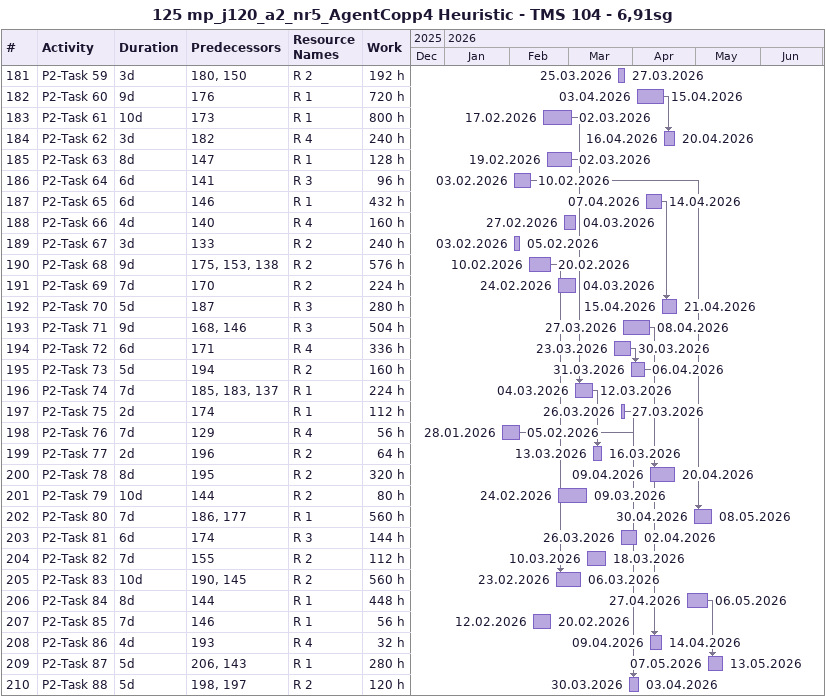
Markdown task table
125 mp_j120_a2_nr5_AgentCopp4 Heuristic - TMS 104 - 6,91sg

| ID | Task | Duration | Start | Finish | Predecessors | Resources | Work (h) |
|---|---|---|---|---|---|---|---|
| 181 | P2-Task 59 | 3d | 2026-03-25 | 2026-03-27 | 180, 150 | R 2 | 192 |
| 182 | P2-Task 60 | 9d | 2026-04-03 | 2026-04-15 | 176 | R 1 | 720 |
| 183 | P2-Task 61 | 10d | 2026-02-17 | 2026-03-02 | 173 | R 1 | 800 |
| 184 | P2-Task 62 | 3d | 2026-04-16 | 2026-04-20 | 182 | R 4 | 240 |
| 185 | P2-Task 63 | 8d | 2026-02-19 | 2026-03-02 | 147 | R 1 | 128 |
| 186 | P2-Task 64 | 6d | 2026-02-03 | 2026-02-10 | 141 | R 3 | 96 |
| 187 | P2-Task 65 | 6d | 2026-04-07 | 2026-04-14 | 146 | R 1 | 432 |
| 188 | P2-Task 66 | 4d | 2026-02-27 | 2026-03-04 | 140 | R 4 | 160 |
| 189 | P2-Task 67 | 3d | 2026-02-03 | 2026-02-05 | 133 | R 2 | 240 |
| 190 | P2-Task 68 | 9d | 2026-02-10 | 2026-02-20 | 175, 153, 138 | R 2 | 576 |
| 191 | P2-Task 69 | 7d | 2026-02-24 | 2026-03-04 | 170 | R 2 | 224 |
| 192 | P2-Task 70 | 5d | 2026-04-15 | 2026-04-21 | 187 | R 3 | 280 |
| 193 | P2-Task 71 | 9d | 2026-03-27 | 2026-04-08 | 168, 146 | R 3 | 504 |
| 194 | P2-Task 72 | 6d | 2026-03-23 | 2026-03-30 | 171 | R 4 | 336 |
| 195 | P2-Task 73 | 5d | 2026-03-31 | 2026-04-06 | 194 | R 2 | 160 |
| 196 | P2-Task 74 | 7d | 2026-03-04 | 2026-03-12 | 185, 183, 137 | R 1 | 224 |
| 197 | P2-Task 75 | 2d | 2026-03-26 | 2026-03-27 | 174 | R 1 | 112 |
| 198 | P2-Task 76 | 7d | 2026-01-28 | 2026-02-05 | 129 | R 4 | 56 |
| 199 | P2-Task 77 | 2d | 2026-03-13 | 2026-03-16 | 196 | R 2 | 64 |
| 200 | P2-Task 78 | 8d | 2026-04-09 | 2026-04-20 | 195 | R 2 | 320 |
| 201 | P2-Task 79 | 10d | 2026-02-24 | 2026-03-09 | 144 | R 2 | 80 |
| 202 | P2-Task 80 | 7d | 2026-04-30 | 2026-05-08 | 186, 177 | R 1 | 560 |
| 203 | P2-Task 81 | 6d | 2026-03-26 | 2026-04-02 | 174 | R 3 | 144 |
| 204 | P2-Task 82 | 7d | 2026-03-10 | 2026-03-18 | 155 | R 2 | 112 |
| 205 | P2-Task 83 | 10d | 2026-02-23 | 2026-03-06 | 190, 145 | R 2 | 560 |
| 206 | P2-Task 84 | 8d | 2026-04-27 | 2026-05-06 | 144 | R 1 | 448 |
| 207 | P2-Task 85 | 7d | 2026-02-12 | 2026-02-20 | 146 | R 1 | 56 |
| 208 | P2-Task 86 | 4d | 2026-04-09 | 2026-04-14 | 193 | R 4 | 32 |
| 209 | P2-Task 87 | 5d | 2026-05-07 | 2026-05-13 | 206, 143 | R 1 | 280 |
| 210 | P2-Task 88 | 5d | 2026-03-30 | 2026-04-03 | 198, 197 | R 2 | 120 |
